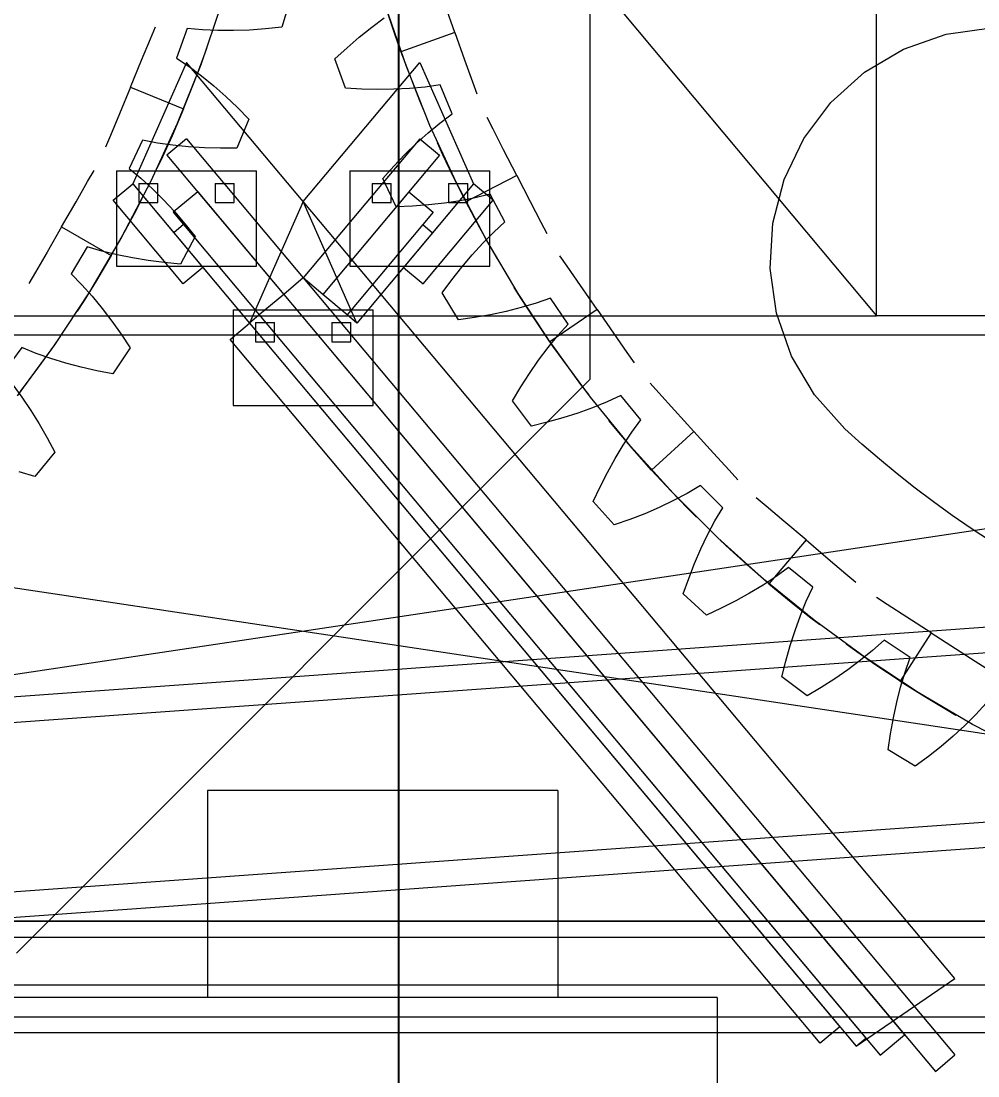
# Model space of a CAD drawing. Header units: millimetres. Extents: x -1970 to 59977, y -50268 to 6837.
# Drawn here: x 25639.6 to 25940, y 1271.4 to 1602.5 of the extents above; entities that cross this region are included whole.
import ezdxf

# ---------------------------------------------------------------- set-up
doc = ezdxf.new("R2010")
doc.units = ezdxf.units.MM
doc.layers.add('COTAS_P', color=1, linetype='Continuous', lineweight=0)
doc.layers.add('lateral_briquetadora', color=7, linetype='Continuous', lineweight=0)
doc.dimstyles.new('R19_100', dxfattribs={"dimtxt": 250, "dimasz": 150, "dimexe": 150, "dimexo": 80, "dimgap": 100, "dimtad": 1, "dimtih": 1, "dimtoh": 1, "dimdsep": 46, "dimcen": 0.09, "dimadec": 0, "dimazin": 0, "dimtfac": 1, "dimtdec": 4, "dimtofl": 0, "dimtmove": 0, "dimatfit": 3, "dimfxl": 1, "dimtolj": 1, "dimtzin": 0, "dimarcsym": 0})

# ---------------------------------------------------------------- blocks, each defined once
blk = doc.blocks.new('*D5')
at = {"layer": 'COTAS_P', "color": 0, "lineweight": -2, "transparency": 16777216}
for p, q in [((25438.19, 3195.06), (25908.19, 3195.06)), ((25758.19, 150), (25758.19, 3045.06)), ((25438.19, 0), (25908.19, 0))]:
    blk.add_line(p, q, dxfattribs=at)
at = {"layer": 'COTAS_P', "color": 0, "transparency": 16777216}
for points in [[(25733.19, 3045.06), (25783.19, 3045.06), (25758.19, 3195.06)], [(25733.19, 150), (25783.19, 150), (25758.19, 0)]]:
    blk.add_solid(points, dxfattribs=at)
at = {"layer": 'Defpoints', "color": 0, "transparency": 16777216}
for p in [(25358.19, 3195.06), (25758.19, 3195.06), (25358.19, 0)]:
    blk.add_point(p, dxfattribs=at)
blk = doc.blocks.new('*D6')
at = {"layer": 'COTAS_P', "color": 0, "lineweight": -2, "transparency": 16777216}
for p, q in [((25128.19, 1262), (25128.19, 2232)), ((27628.19, 1262), (27628.19, 2232)), ((25278.19, 2082), (27478.19, 2082))]:
    blk.add_line(p, q, dxfattribs=at)
at = {"layer": 'COTAS_P', "color": 0, "transparency": 16777216}
for points in [[(25278.19, 2107), (25278.19, 2057), (25128.19, 2082)], [(27478.19, 2107), (27478.19, 2057), (27628.19, 2082)]]:
    blk.add_solid(points, dxfattribs=at)
at = {"layer": 'Defpoints', "color": 0, "transparency": 16777216}
for p in [(27628.19, 2082), (25128.19, 1182), (27628.19, 1182)]:
    blk.add_point(p, dxfattribs=at)

msp = doc.modelspace()

# ---------------------------------------------------------------- linework, layer by layer
at = {"layer": 'lateral_briquetadora'}
for p, q in [((25548.187, 1940), (25908.187, 1510)), ((25908.187, 1510), (25908.187, 1940)), ((25818.187, 1655), (25818.187, 1490)), ((25724.328, 1609.985), (25721.465, 1600.548)), ((25702.448, 1607.575), (25696.02, 1588.77)), ((25755.896, 1601.47), (25753.658, 1608.429)), ((25760.569, 1588.187), (25754.112, 1606.982)), ((25775.814, 1598.919), (25772.744, 1607.498)), ((25749.684, 1600.547), (25753.657, 1603.483)), ((25680.232, 1596.949), (25681.783, 1600.696)), ((25691.722, 1600.155), (25688.404, 1590.882)), ((25696.523, 1599.71), (25691.722, 1600.155)), ((25701.4, 1599.496), (25696.523, 1599.71)), ((25706.339, 1599.488), (25701.4, 1599.496)), ((25711.333, 1599.667), (25706.339, 1599.488)), ((25716.377, 1600.023), (25711.333, 1599.667)), ((25721.465, 1600.548), (25716.377, 1600.023)), ((25745.78, 1597.428), (25749.684, 1600.547)), ((25758.866, 1592.855), (25755.896, 1601.47)), ((25930.117, 1598.383), (25944.189, 1600.379)), ((25677.435, 1590.199), (25680.232, 1596.949)), ((25741.941, 1594.137), (25745.78, 1597.428)), ((25775.814, 1598.919), (25758.866, 1592.855)), ((25775.814, 1598.919), (25778.883, 1590.34)), ((25916.705, 1593.68), (25930.117, 1598.383)), ((25696.544, 1590.192), (25697.919, 1594.012)), ((25738.166, 1590.685), (25741.941, 1594.137)), ((25758.866, 1592.855), (25762.035, 1584.311)), ((25904.469, 1586.452), (25916.705, 1593.68)), ((25673.948, 1581.781), (25677.435, 1590.199)), ((25691.542, 1589.523), (25674.689, 1551.381)), ((25688.404, 1590.882), (25692.398, 1588.18)), ((25728.187, 1545.851), (25691.542, 1589.523)), ((25693.968, 1583.352), (25696.544, 1590.192)), ((25728.187, 1545.851), (25764.831, 1589.523)), ((25741.488, 1581.4), (25738.166, 1590.685)), ((25764.831, 1589.523), (25781.684, 1551.381)), ((25778.883, 1590.34), (25781.345, 1583.46)), ((25696.02, 1588.77), (25688.648, 1570.314)), ((25692.398, 1588.18), (25696.303, 1585.252)), ((25767.971, 1569.743), (25760.569, 1588.187)), ((25893.877, 1576.974), (25904.469, 1586.452)), ((25690.578, 1574.892), (25693.968, 1583.352)), ((25696.303, 1585.252), (25700.126, 1582.125)), ((25762.035, 1584.311), (25764.721, 1577.512)), ((25771.215, 1582.468), (25766.441, 1581.787)), ((25774.984, 1573.368), (25771.215, 1582.468)), ((25781.345, 1583.46), (25782.711, 1579.642)), ((25673.948, 1581.781), (25670.462, 1573.363)), ((25673.948, 1581.781), (25690.578, 1574.892)), ((25700.126, 1582.125), (25703.873, 1578.818)), ((25746.596, 1581.126), (25741.488, 1581.4)), ((25751.651, 1581.018), (25746.596, 1581.126)), ((25756.648, 1581.084), (25751.651, 1581.018)), ((25761.581, 1581.335), (25756.648, 1581.084)), ((25766.441, 1581.787), (25761.581, 1581.335)), ((25703.873, 1578.818), (25707.546, 1575.343)), ((25764.721, 1577.512), (25766.267, 1573.759)), ((25885.338, 1565.613), (25893.877, 1576.974)), ((25670.462, 1573.363), (25667.665, 1566.612)), ((25690.578, 1574.892), (25686.993, 1566.514)), ((25707.546, 1575.343), (25711.147, 1571.71)), ((25771.127, 1570.474), (25774.984, 1573.368)), ((25688.648, 1570.314), (25680.35, 1552.255)), ((25711.147, 1571.71), (25707.373, 1562.599)), ((25767.371, 1567.358), (25771.127, 1570.474)), ((25776.297, 1551.698), (25767.971, 1569.743)), ((25787.784, 1568.608), (25785.931, 1572.215)), ((25667.665, 1566.612), (25666.114, 1562.866)), ((25686.993, 1566.514), (25683.978, 1559.855)), ((25763.705, 1564.047), (25767.371, 1567.358)), ((25791.122, 1562.109), (25787.784, 1568.608)), ((25677.734, 1565.124), (25673.523, 1556.22)), ((25682.469, 1564.21), (25677.734, 1565.124)), ((25687.301, 1563.519), (25682.469, 1564.21)), ((25691.542, 1565.523), (25685.413, 1560.38)), ((25692.216, 1563.027), (25687.301, 1563.519)), ((25691.542, 1565.523), (25728.187, 1521.851)), ((25697.204, 1562.716), (25692.216, 1563.027)), ((25702.258, 1562.576), (25697.204, 1562.716)), ((25707.373, 1562.599), (25702.258, 1562.576)), ((25764.831, 1565.523), (25728.187, 1521.851)), ((25760.125, 1560.56), (25763.705, 1564.047)), ((25764.831, 1565.523), (25770.96, 1560.38)), ((25772.078, 1560.541), (25770.395, 1564.235)), ((25879.18, 1552.804), (25885.338, 1565.613)), ((25683.978, 1559.855), (25682.25, 1556.182)), ((25685.413, 1560.38), (25722.058, 1516.709)), ((25770.96, 1560.38), (25734.315, 1516.709)), ((25756.627, 1556.909), (25760.125, 1560.56)), ((25775.205, 1553.934), (25772.078, 1560.541)), ((25795.285, 1554.004), (25791.122, 1562.109)), ((25673.523, 1556.22), (25677.233, 1553.14)), ((25753.209, 1553.103), (25756.627, 1556.909)), ((25660.506, 1552.094), (25662.533, 1555.606)), ((25669.542, 1555.523), (25713.542, 1555.523)), ((25669.542, 1555.523), (25669.542, 1525.523)), ((25677.233, 1553.14), (25680.832, 1549.843)), ((25713.542, 1525.523), (25713.542, 1555.523)), ((25742.831, 1555.523), (25786.831, 1555.523)), ((25742.831, 1555.523), (25742.831, 1525.523)), ((25757.426, 1544.189), (25753.209, 1553.103)), ((25779.274, 1545.779), (25775.205, 1553.934)), ((25795.285, 1554.004), (25779.274, 1545.779)), ((25786.831, 1525.523), (25786.831, 1555.523)), ((25795.285, 1554.004), (25799.448, 1545.899)), ((25875.639, 1539.04), (25879.18, 1552.804)), ((25656.852, 1545.766), (25660.506, 1552.094)), ((25668.561, 1546.239), (25674.689, 1551.381)), ((25680.35, 1552.255), (25671.149, 1534.64)), ((25674.689, 1551.381), (25711.334, 1507.71)), ((25674.689, 1551.381), (25696.676, 1525.178)), ((25676.542, 1551.523), (25682.542, 1551.523)), ((25676.542, 1551.523), (25676.542, 1545.523)), ((25680.832, 1549.843), (25684.331, 1546.357)), ((25682.542, 1545.523), (25682.542, 1551.523)), ((25700.542, 1551.523), (25706.542, 1551.523)), ((25700.542, 1551.523), (25700.542, 1545.523)), ((25706.542, 1545.523), (25706.542, 1551.523)), ((25781.684, 1551.381), (25745.04, 1507.71)), ((25749.831, 1551.523), (25755.831, 1551.523)), ((25749.831, 1551.523), (25749.831, 1545.523)), ((25755.831, 1545.523), (25755.831, 1551.523)), ((25781.684, 1551.381), (25759.697, 1525.178)), ((25773.831, 1551.523), (25779.831, 1551.523)), ((25773.831, 1551.523), (25773.831, 1545.523)), ((25785.526, 1534.097), (25776.297, 1551.698)), ((25779.831, 1545.523), (25779.831, 1551.523)), ((25787.813, 1546.239), (25781.684, 1551.381)), ((25690.547, 1520.036), (25668.561, 1546.239)), ((25675.796, 1543.265), (25677.659, 1546.873)), ((25684.331, 1546.357), (25687.736, 1542.698)), ((25695.055, 1548.89), (25687.395, 1542.462)), ((25695.055, 1548.89), (25722.058, 1516.709)), ((25761.318, 1548.89), (25734.315, 1516.709)), ((25761.318, 1548.89), (25768.978, 1542.462)), ((25765.826, 1520.036), (25787.813, 1546.239)), ((25777.428, 1546.093), (25772.544, 1545.36)), ((25782.22, 1547.02), (25777.428, 1546.093)), ((25786.904, 1548.165), (25782.22, 1547.02)), ((25791.547, 1539.479), (25786.904, 1548.165)), ((25652.297, 1537.875), (25656.852, 1545.766)), ((25672.35, 1536.819), (25675.796, 1543.265)), ((25676.542, 1545.523), (25682.542, 1545.523)), ((25687.736, 1542.698), (25691.051, 1538.88)), ((25700.542, 1545.523), (25706.542, 1545.523)), ((25728.187, 1545.851), (25711.334, 1507.71)), ((25932.802, 1302), (25728.187, 1545.851)), ((25745.04, 1507.71), (25728.187, 1545.851)), ((25749.831, 1545.523), (25755.831, 1545.523)), ((25762.535, 1544.417), (25757.426, 1544.189)), ((25767.577, 1544.804), (25762.535, 1544.417)), ((25772.544, 1545.36), (25767.577, 1544.804)), ((25773.831, 1545.523), (25779.831, 1545.523)), ((25779.274, 1545.779), (25783.532, 1537.722)), ((25799.448, 1545.899), (25802.787, 1539.399)), ((25687.395, 1542.462), (25714.398, 1510.281)), ((25768.978, 1542.462), (25741.975, 1510.281)), ((25787.993, 1536.22), (25791.547, 1539.479)), ((25802.787, 1539.399), (25804.64, 1535.792)), ((25652.297, 1537.875), (25647.741, 1529.984)), ((25652.297, 1537.875), (25667.885, 1528.875)), ((25667.885, 1528.875), (25672.35, 1536.819)), ((25690.609, 1538.632), (25687.545, 1536.06)), ((25690.609, 1538.632), (25714.398, 1510.281)), ((25691.051, 1538.88), (25694.277, 1534.911)), ((25765.764, 1538.632), (25741.975, 1510.281)), ((25765.764, 1538.632), (25768.829, 1536.06)), ((25783.532, 1537.722), (25787.081, 1531.332)), ((25784.56, 1532.751), (25787.993, 1536.22)), ((25874.851, 1524.849), (25875.639, 1539.04)), ((25671.149, 1534.64), (25661.067, 1517.514)), ((25687.545, 1536.06), (25711.334, 1507.71)), ((25694.277, 1534.911), (25689.629, 1526.214)), ((25768.829, 1536.06), (25745.04, 1507.71)), ((25795.635, 1516.987), (25785.526, 1534.097)), ((25647.741, 1529.984), (25644.087, 1523.656)), ((25660.381, 1531.632), (25655.317, 1523.184)), ((25665.003, 1530.258), (25660.381, 1531.632)), ((25669.744, 1529.098), (25665.003, 1530.258)), ((25781.237, 1529.097), (25784.56, 1532.751)), ((25787.081, 1531.332), (25789.104, 1527.812)), ((25667.885, 1528.875), (25663.237, 1521.036)), ((25674.586, 1528.126), (25669.744, 1529.098)), ((25679.52, 1527.327), (25674.586, 1528.126)), ((25684.536, 1526.693), (25679.52, 1527.327)), ((25689.629, 1526.214), (25684.536, 1526.693)), ((25778.015, 1525.275), (25781.237, 1529.097)), ((25811.109, 1525.515), (25808.801, 1528.849)), ((25644.087, 1523.656), (25642.06, 1520.144)), ((25655.317, 1523.184), (25658.707, 1519.755)), ((25669.542, 1525.523), (25713.542, 1525.523)), ((25696.676, 1525.178), (25690.547, 1520.036)), ((25742.831, 1525.523), (25786.831, 1525.523)), ((25759.697, 1525.178), (25765.826, 1520.036)), ((25774.892, 1521.299), (25778.015, 1525.275)), ((25815.267, 1519.506), (25811.109, 1525.515)), ((25876.846, 1510.778), (25874.851, 1524.849)), ((25658.707, 1519.755), (25661.966, 1516.121)), ((25663.237, 1521.036), (25659.378, 1514.828)), ((25728.187, 1521.851), (25722.058, 1516.709)), ((25728.187, 1521.851), (25932.802, 1278)), ((25734.315, 1516.709), (25728.187, 1521.851)), ((25771.864, 1517.177), (25774.892, 1521.299)), ((25661.067, 1517.514), (25650.131, 1500.92)), ((25722.058, 1516.709), (25714.398, 1510.281)), ((25722.058, 1516.709), (25926.674, 1272.858)), ((25722.058, 1516.709), (25917.032, 1284.348)), ((25741.975, 1510.281), (25734.315, 1516.709)), ((25776.934, 1508.719), (25771.864, 1517.177)), ((25796.591, 1515.466), (25794.44, 1518.909)), ((25806.597, 1500.411), (25795.635, 1516.987)), ((25820.453, 1512.014), (25815.267, 1519.506)), ((25659.378, 1514.828), (25657.185, 1511.412)), ((25661.966, 1516.121), (25665.106, 1512.309)), ((25800.553, 1509.324), (25796.591, 1515.466)), ((25801.331, 1513.966), (25796.653, 1512.574)), ((25805.881, 1515.565), (25801.331, 1513.966)), ((25811.353, 1507.376), (25805.881, 1515.565)), ((25548.187, 1510), (25908.187, 1510)), ((25665.106, 1512.309), (25668.136, 1508.334)), ((25706.187, 1511.851), (25750.187, 1511.851)), ((25706.187, 1511.851), (25706.187, 1481.851)), ((25714.398, 1510.281), (25711.334, 1507.71)), ((25714.398, 1510.281), (25909.371, 1277.92)), ((25714.398, 1510.281), (25904.872, 1283.283)), ((25745.04, 1507.71), (25741.975, 1510.281)), ((25750.187, 1481.851), (25750.187, 1511.851)), ((25786.976, 1510.326), (25781.996, 1509.446)), ((25791.864, 1511.366), (25786.976, 1510.326)), ((25796.653, 1512.574), (25791.864, 1511.366)), ((25820.453, 1512.014), (25805.652, 1501.77)), ((25820.453, 1512.014), (25825.638, 1504.522)), ((25881.549, 1497.366), (25876.846, 1510.778)), ((26348.187, 1510), (25908.187, 1510)), ((25668.136, 1508.334), (25671.06, 1504.209)), ((25705.205, 1502.568), (25711.334, 1507.71)), ((25711.334, 1507.71), (25901.808, 1280.712)), ((25711.334, 1507.71), (25896.665, 1286.84)), ((25713.187, 1507.851), (25719.187, 1507.851)), ((25713.187, 1507.851), (25713.187, 1501.851)), ((25719.187, 1501.851), (25719.187, 1507.851)), ((25737.187, 1507.851), (25743.187, 1507.851)), ((25737.187, 1507.851), (25737.187, 1501.851)), ((25743.187, 1501.851), (25743.187, 1507.851)), ((25781.996, 1509.446), (25776.934, 1508.719)), ((25805.652, 1501.77), (25800.553, 1509.324)), ((25808.135, 1503.784), (25811.353, 1507.376)), ((25108.187, 1504), (26348.187, 1504)), ((25108.187, 1504), (26334.853, 1320)), ((26348.187, 1504), (25121.52, 1320)), ((25671.06, 1504.209), (25673.883, 1499.943)), ((25805.058, 1499.995), (25808.135, 1503.784)), ((25825.638, 1504.522), (25829.796, 1498.514)), ((25639.828, 1500.002), (25633.961, 1492.091)), ((25650.131, 1500.92), (25638.368, 1484.901)), ((25644.293, 1498.182), (25639.828, 1500.002)), ((25649.101, 1499.448), (25651.419, 1502.781)), ((25673.883, 1499.943), (25668.404, 1491.744)), ((25890.537, 1281.698), (25705.205, 1502.568)), ((25713.187, 1501.851), (25719.187, 1501.851)), ((25737.187, 1501.851), (25743.187, 1501.851)), ((25802.109, 1496.033), (25805.058, 1499.995)), ((25805.652, 1501.77), (25810.925, 1494.338)), ((25818.385, 1484.411), (25806.597, 1500.411)), ((25648.897, 1496.562), (25644.293, 1498.182)), ((25644.843, 1493.507), (25649.101, 1499.448)), ((25653.621, 1495.12), (25648.897, 1496.562)), ((25829.796, 1498.514), (25832.104, 1495.18)), ((25888.778, 1485.129), (25881.549, 1497.366)), ((25349.739, 1369.773), (27106.851, 1495.911)), ((25639.379, 1486.213), (25644.843, 1493.507)), ((25658.453, 1493.842), (25653.621, 1495.12)), ((25663.383, 1492.719), (25658.453, 1493.842)), ((25799.278, 1491.914), (25802.109, 1496.033)), ((25810.925, 1494.338), (25815.278, 1488.466)), ((25818.187, 1490), (25638.187, 1310)), ((25668.404, 1491.744), (25663.383, 1492.719)), ((25796.56, 1487.651), (25799.278, 1491.914)), ((25350.312, 1361.793), (27107.423, 1487.931)), ((25636.998, 1488.346), (25639.885, 1484.411)), ((25793.95, 1483.252), (25796.56, 1487.651)), ((25815.278, 1488.466), (25817.743, 1485.24)), ((25839.86, 1485.834), (25837.136, 1488.839)), ((25639.885, 1484.411), (25642.636, 1480.309)), ((25799.824, 1475.331), (25793.95, 1483.252)), ((25830.969, 1469.028), (25818.385, 1484.411)), ((25827.961, 1484.982), (25823.59, 1482.945)), ((25834.209, 1477.368), (25827.961, 1484.982)), ((25844.767, 1480.42), (25839.86, 1485.834)), ((25898.255, 1474.537), (25888.778, 1485.129)), ((25642.636, 1480.309), (25645.262, 1476.056)), ((25706.187, 1481.851), (25750.187, 1481.851)), ((25819.071, 1481.101), (25814.423, 1479.429)), ((25823.59, 1482.945), (25819.071, 1481.101)), ((25850.886, 1473.669), (25844.767, 1480.42)), ((25804.791, 1476.552), (25799.824, 1475.331)), ((25809.66, 1477.915), (25804.791, 1476.552)), ((25814.423, 1479.429), (25809.66, 1477.915)), ((25826.777, 1473.977), (25824.196, 1477.11)), ((25831.359, 1473.479), (25834.209, 1477.368)), ((25645.262, 1476.056), (25647.768, 1471.665)), ((25831.507, 1468.404), (25826.777, 1473.977)), ((25828.669, 1469.406), (25831.359, 1473.479)), ((25850.886, 1473.669), (25837.548, 1461.581)), ((25850.886, 1473.669), (25857.005, 1466.918)), ((25903.629, 1469.708), (25898.255, 1474.537)), ((25647.768, 1471.665), (25650.159, 1467.143)), ((25650.159, 1467.143), (25643.903, 1459.52)), ((25826.122, 1465.174), (25828.669, 1469.406)), ((25844.315, 1454.303), (25830.969, 1469.028)), ((25837.548, 1461.581), (25831.507, 1468.404)), ((25857.005, 1466.918), (25861.912, 1461.504)), ((25909.104, 1464.994), (25903.629, 1469.708)), ((25823.708, 1460.798), (25826.122, 1465.174)), ((25914.678, 1460.398), (25909.104, 1464.994)), ((25643.903, 1459.52), (25639.001, 1460.983)), ((25821.421, 1456.289), (25823.708, 1460.798)), ((25837.548, 1461.581), (25843.746, 1454.9)), ((25861.912, 1461.504), (25864.635, 1458.499)), ((25920.349, 1455.921), (25914.678, 1460.398)), ((25852.933, 1456.71), (25848.782, 1454.255)), ((25859.897, 1449.746), (25852.933, 1456.71)), ((25819.255, 1451.655), (25821.421, 1456.289)), ((25843.746, 1454.9), (25848.829, 1449.647)), ((25858.39, 1440.272), (25844.315, 1454.303)), ((25848.782, 1454.255), (25844.466, 1451.977)), ((25926.113, 1451.566), (25920.349, 1455.921)), ((25825.877, 1444.348), (25819.255, 1451.655)), ((25844.466, 1451.977), (25840.004, 1449.857)), ((25873.544, 1450.246), (25870.452, 1452.87)), ((25879.115, 1445.519), (25873.544, 1450.246)), ((25931.969, 1447.334), (25926.113, 1451.566)), ((25835.413, 1447.884), (25830.701, 1446.05)), ((25840.004, 1449.857), (25835.413, 1447.884)), ((25848.829, 1449.647), (25851.694, 1446.77)), ((25857.441, 1445.596), (25859.897, 1449.746)), ((25937.913, 1443.227), (25931.969, 1447.334)), ((25830.701, 1446.05), (25825.877, 1444.348)), ((25855.164, 1441.279), (25857.441, 1445.596)), ((25886.063, 1439.624), (25879.115, 1445.519)), ((25853.044, 1436.818), (25855.164, 1441.279)), ((25873.157, 1426.973), (25858.39, 1440.272)), ((25943.943, 1439.248), (25937.913, 1443.227)), ((25851.071, 1432.226), (25853.044, 1436.818)), ((25862.121, 1436.783), (25859.152, 1439.552)), ((25867.538, 1431.875), (25862.121, 1436.783)), ((25886.063, 1439.624), (25874.418, 1425.899)), ((25886.063, 1439.624), (25893.011, 1433.729)), ((25354.107, 1308.929), (27111.218, 1435.067)), ((25893.011, 1433.729), (25898.583, 1429.002)), ((25849.236, 1427.514), (25851.071, 1432.226)), ((25874.418, 1425.899), (25867.538, 1431.875)), ((25880.555, 1431.023), (25876.665, 1428.172)), ((25888.168, 1424.774), (25880.555, 1431.023)), ((25354.68, 1300.95), (27111.791, 1427.088)), ((25847.535, 1422.691), (25849.236, 1427.514)), ((25876.665, 1428.172), (25872.593, 1425.482)), ((25888.579, 1414.438), (25873.157, 1426.973)), ((25898.583, 1429.002), (25901.675, 1426.379)), ((25872.593, 1425.482), (25868.361, 1422.935)), ((25874.418, 1425.899), (25881.435, 1420.084)), ((25886.132, 1420.404), (25888.168, 1424.774)), ((25854.842, 1416.068), (25847.535, 1422.691)), ((25863.984, 1420.522), (25859.475, 1418.234)), ((25868.361, 1422.935), (25863.984, 1420.522)), ((25884.288, 1415.884), (25886.132, 1420.404)), ((25911.585, 1419.359), (25908.177, 1421.557)), ((25859.475, 1418.234), (25854.842, 1416.068)), ((25881.435, 1420.084), (25887.16, 1415.539)), ((25917.726, 1415.4), (25911.585, 1419.359)), ((25882.616, 1411.237), (25884.288, 1415.884)), ((25887.16, 1415.539), (25890.375, 1413.061)), ((25904.617, 1402.701), (25888.579, 1414.438)), ((25925.384, 1410.462), (25917.726, 1415.4)), ((25881.102, 1406.474), (25882.616, 1411.237)), ((25925.384, 1410.462), (25915.63, 1395.334)), ((25925.384, 1410.462), (25933.041, 1405.525)), ((25910.562, 1408.166), (25906.971, 1404.948)), ((25918.751, 1402.694), (25910.562, 1408.166)), ((25879.738, 1401.605), (25881.102, 1406.474)), ((25902.017, 1404.52), (25898.713, 1406.878)), ((25908.028, 1400.361), (25902.017, 1404.52)), ((25906.971, 1404.948), (25903.182, 1401.872)), ((25933.041, 1405.525), (25939.183, 1401.565)), ((25878.518, 1396.638), (25879.738, 1401.605)), ((25903.182, 1401.872), (25899.219, 1398.923)), ((25921.228, 1391.791), (25904.617, 1402.701)), ((25915.63, 1395.334), (25908.028, 1400.361)), ((25917.153, 1398.145), (25918.751, 1402.694)), ((25939.183, 1401.565), (25942.591, 1399.368)), ((25899.219, 1398.923), (25895.101, 1396.092)), ((25915.761, 1393.467), (25917.153, 1398.145)), ((25886.439, 1390.763), (25878.518, 1396.638)), ((25895.101, 1396.092), (25890.837, 1393.373)), ((25915.63, 1395.334), (25923.345, 1390.485)), ((25890.837, 1393.373), (25886.439, 1390.763)), ((25914.552, 1388.678), (25915.761, 1393.467)), ((25938.37, 1381.737), (25921.228, 1391.791)), ((25923.345, 1390.485), (25929.615, 1386.726)), ((25913.513, 1383.789), (25914.552, 1388.678)), ((25942.665, 1388.361), (25939.407, 1384.806)), ((25912.633, 1378.81), (25913.513, 1383.789)), ((25929.615, 1386.726), (25933.126, 1384.689)), ((25939.407, 1384.806), (25935.937, 1381.373)), ((25935.937, 1381.373), (25932.283, 1378.05)), ((25956, 1372.563), (25938.37, 1381.737)), ((25911.905, 1373.747), (25912.633, 1378.81)), ((25932.283, 1378.05), (25928.462, 1374.829)), ((25928.462, 1374.829), (25924.485, 1371.706)), ((25920.364, 1368.677), (25911.905, 1373.747)), ((25924.485, 1371.706), (25920.364, 1368.677)), ((25698.187, 1361), (25698.187, 1296)), ((25808.187, 1361), (25698.187, 1361)), ((25808.187, 1361), (25808.187, 1296)), ((24628.187, 1320), (26828.187, 1320)), ((24748.187, 1320), (26708.187, 1320)), ((24832.187, 1320), (26334.853, 1320)), ((26624.187, 1320), (25121.52, 1320)), ((25448.187, 1315), (26008.187, 1315)), ((25901.808, 1280.712), (25932.802, 1302)), ((24628.187, 1300), (26828.187, 1300)), ((25858.187, 1296), (24878.187, 1296)), ((25808.187, 1296), (25698.187, 1296)), ((25858.187, 1296), (25858.187, 1264)), ((24628.187, 1290), (26828.187, 1290)), ((25448.187, 1285), (26008.187, 1285)), ((25896.665, 1286.84), (25890.537, 1281.698)), ((25901.808, 1280.712), (25904.872, 1283.283)), ((25909.371, 1277.92), (25917.032, 1284.348)), ((25926.674, 1272.858), (25932.802, 1278))]:
    msp.add_line(p, q, dxfattribs=at)

# ---------------------------------------------------------------- dimensions: what is measured, and where the dimension line sits
at = {"layer": 'COTAS_P'}
for p1, p2, distance, picture, middle in [((25358.187, 0), (25358.187, 3195.061), -400, '*D5', (25758.187, 1597.53)), ((25128.187, 1182), (27628.187, 1182), 900, '*D6', (26378.187, 2082))]:
    dim = msp.add_aligned_dim(p1=p1, p2=p2, distance=distance, text='<> P', dimstyle='R19_100', dxfattribs=at)
    dim.commit()
    dim.dimension.update_dxf_attribs({"geometry": picture, "text_midpoint": middle})

doc.saveas('drawing.dxf')
